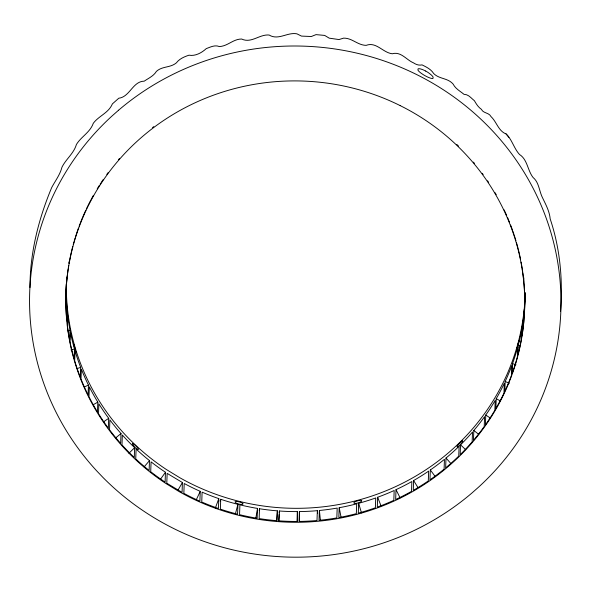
<?xml version="1.0" encoding="UTF-8"?>
<svg xmlns="http://www.w3.org/2000/svg" width="591" height="591" viewBox="0 0 591 591"><rect width="100%" height="100%" fill="white"/><g stroke="black" fill="none" stroke-linecap="round" stroke-linejoin="round"><path stroke-width="0.89" d="M66.79 277.149L66.244 287.344A229.463 220.679 2.1 0 0 65.86 298.891L65.874 301.757L66.222 289.043A229.463 220.679 2.1 0 1 66.325 283.65M69.125 261.636L69.058 263.423L69.568 260.601A229.463 220.679 2.1 0 1 72.028 249.299L72.745 246.513M70.011 330.221L69.649 340.069L69.125 337.239A229.463 220.679 2.1 0 1 67.418 325.804L67.455 313.104L67.78 315.956A229.463 220.679 2.1 0 0 69.487 327.392L70.011 330.221L67.322 330.701M74.488 349L74.126 358.84L73.35 356.07A229.463 220.679 2.1 0 1 70.61 344.819L70.034 341.997L70.395 332.157L70.972 334.971A229.463 220.679 2.1 0 0 73.712 346.23L74.488 349L70.979 349.938M80.649 367.329L80.287 377.176L79.26 374.48A229.463 220.679 2.1 0 1 75.515 363.495L74.68 360.739L75.042 350.891L75.877 353.647A229.463 220.679 2.1 0 0 79.622 364.64L80.649 367.329L77.236 368.562M88.451 385.088L88.089 394.928L86.818 392.335A229.463 220.679 2.1 0 1 82.09 381.697L81.011 379.023L81.373 369.176L82.452 371.85A229.463 220.679 2.1 0 0 87.18 382.488L88.451 385.088L84.336 386.972M97.825 402.124L97.463 411.971L95.964 409.482A229.463 220.679 2.1 0 1 90.29 399.287L88.975 396.709L89.337 386.861L90.652 389.439A229.463 220.679 2.1 0 0 96.326 399.634L97.825 402.124L93.119 404.791M108.7 418.31L108.338 428.157L106.624 425.808A229.463 220.679 2.1 0 1 100.049 416.123L98.505 413.663L98.867 403.816L100.411 406.276A229.463 220.679 2.1 0 0 106.986 415.961L108.7 418.31L103.514 421.878M121.007 433.535L120.645 443.376L118.717 441.182A229.463 220.679 2.1 0 1 111.293 432.08L109.534 429.76L109.896 419.913L111.655 422.233A229.463 220.679 2.1 0 0 119.079 431.334L121.007 433.535L115.474 438.094M134.637 447.668L134.275 457.515L132.162 455.484A229.463 220.679 2.1 0 1 123.94 447.04L121.975 444.875L122.337 435.028L124.302 437.192A229.463 220.679 2.1 0 0 132.517 445.636L134.637 447.668L128.904 453.297M149.493 460.611L149.131 470.458L146.841 468.611A229.463 220.679 2.1 0 1 137.888 460.884L135.738 458.889L136.1 449.042L138.25 451.036A229.463 220.679 2.1 0 0 147.203 458.764L149.493 460.611L144.101 466.927M165.465 472.261L165.103 482.108L162.651 480.461A229.463 220.679 2.1 0 1 153.039 473.509L150.712 471.707L151.074 461.859L153.401 463.662A229.463 220.679 2.1 0 0 163.013 470.613L165.465 472.261L160.663 479.005M182.427 482.529L182.065 492.377L166.788 483.216L167.15 473.376L182.427 482.529L177.795 490.449M200.246 491.343L199.884 501.19L197.18 499.979A229.463 220.679 2.1 0 1 186.46 494.733L183.845 493.345L184.207 483.497L186.822 484.886A229.463 220.679 2.1 0 0 197.542 490.131L200.246 491.343L196.352 499.617M218.796 498.627L218.434 508.474L215.626 507.492A229.463 220.679 2.1 0 1 204.479 503.17L201.745 502.003L202.107 492.155L204.841 493.322A229.463 220.679 2.1 0 0 215.988 497.644L218.796 498.627L215.353 508.061M220.724 499.284L220.362 509.132L223.184 510.063A229.463 220.679 2.1 0 0 234.686 513.439L237.567 514.177L237.929 504.33L235.048 503.591A229.463 220.679 2.1 0 1 223.546 500.215L220.724 499.284L220.096 500.998M257.506 508.415L257.144 518.263L254.204 517.76A229.463 220.679 2.1 0 1 242.443 515.367L239.547 514.672L239.909 504.825L242.805 505.519A229.463 220.679 2.1 0 0 254.566 507.92L257.506 508.415L255.822 518.285M259.523 508.74L259.161 518.588L262.108 519.031A229.463 220.679 2.1 0 0 274.032 520.435L277.009 520.686L277.364 510.838L274.394 510.594A229.463 220.679 2.1 0 1 262.47 509.183L259.523 508.74L259.213 510.535M279.403 510.993L279.048 520.841L282.018 521.04A229.463 220.679 2.1 0 0 294.03 521.439L297.007 521.439L297.369 511.592L294.384 511.592A229.463 220.679 2.1 0 1 282.38 511.193L279.403 510.993L279.262 512.811M299.415 511.577L299.053 521.425L302.038 521.373A229.463 220.679 2.1 0 0 314.028 520.76L316.998 520.508L317.36 510.668L314.39 510.92A229.463 220.679 2.1 0 1 302.4 511.525L299.415 511.577L299.541 521.587M319.391 510.476L319.037 520.324L321.999 520.021A229.463 220.679 2.1 0 0 333.893 518.41L336.826 517.908L337.188 508.068L334.247 508.563A229.463 220.679 2.1 0 1 322.361 510.173L319.391 510.476L320.425 520.442M339.197 507.706L338.835 517.553L341.761 517.007A229.463 220.679 2.1 0 0 353.455 514.399L356.336 513.66L356.698 503.813L353.817 504.559A229.463 220.679 2.1 0 1 342.123 507.159L339.197 507.706L341.125 517.546M358.663 503.288L358.301 513.136L361.167 512.338A229.463 220.679 2.1 0 0 372.581 508.77L375.381 507.787L375.743 497.94L372.943 498.922A229.463 220.679 2.1 0 1 361.529 502.498L358.663 503.288L361.478 512.929M377.649 497.253L377.294 507.1L380.072 506.066A229.463 220.679 2.1 0 0 391.116 501.552L393.813 500.341L394.175 490.493L391.478 491.705A229.463 220.679 2.1 0 1 380.434 496.218L377.649 497.253L380.996 505.77M396.014 489.643L395.66 499.491L398.334 498.235A229.463 220.679 2.1 0 0 408.92 492.805L411.499 491.372L411.861 481.525L409.282 482.958A229.463 220.679 2.1 0 1 398.696 488.388L396.014 489.643L400.114 497.858M413.619 480.527L413.257 490.375L415.813 488.89A229.463 220.679 2.1 0 0 425.86 482.596L428.298 480.948L428.66 471.108L426.222 472.748A229.463 220.679 2.1 0 1 416.167 479.05L413.619 480.527L417.963 487.582M430.322 469.963L429.96 479.811L432.368 478.119A229.463 220.679 2.1 0 0 441.809 471.005L444.092 469.165L444.454 459.318L442.171 461.157A229.463 220.679 2.1 0 1 432.73 468.279L430.322 469.963L435.109 476.39M445.998 458.04L445.644 467.887L447.882 466.003A229.463 220.679 2.1 0 0 456.644 458.121L458.749 456.089L459.111 446.242L457.006 448.273A229.463 220.679 2.1 0 1 448.244 456.156L445.998 458.04L450.756 463.374M460.537 444.838L460.175 454.686L462.243 452.625A229.463 220.679 2.1 0 0 470.251 444.033L472.157 441.839L472.519 431.991L470.613 434.186A229.463 220.679 2.1 0 1 462.598 442.777L460.537 444.838L465.76 449.758M473.819 430.47L473.457 440.317L475.327 438.086A229.463 220.679 2.1 0 0 482.522 428.859L484.228 426.51L484.59 416.662L482.884 419.012A229.463 220.679 2.1 0 1 475.689 428.246L473.819 430.47L478.754 434.378M485.743 415.045L485.381 424.892L487.036 422.513A229.463 220.679 2.1 0 0 493.374 412.71L494.859 410.228L495.214 400.38L493.736 402.863A229.463 220.679 2.1 0 1 487.398 412.666L485.743 415.045L490.264 418.022M496.218 398.666L495.856 408.514L497.297 406.002A229.463 220.679 2.1 0 0 502.712 395.704L503.968 393.111L504.33 383.263L503.074 385.864A229.463 220.679 2.1 0 1 497.659 396.155L496.218 398.666L500.193 400.824M505.172 381.468L504.81 391.316L506.014 388.701A229.463 220.679 2.1 0 0 510.476 377.981L511.488 375.285L511.85 365.437L510.838 368.134A229.463 220.679 2.1 0 1 506.376 378.853L505.172 381.468L509.324 383.293M512.53 363.583L512.168 373.431L513.128 370.72A229.463 220.679 2.1 0 0 516.6 359.668L517.369 356.898L517.731 347.05L516.962 349.82A229.463 220.679 2.1 0 1 513.49 360.872L512.53 363.583L515.973 364.758M518.233 345.151L517.871 354.999L518.588 352.214A229.463 220.679 2.1 0 0 521.048 340.911L521.912 328.241L521.402 331.063A229.463 220.679 2.1 0 1 518.942 342.366L518.233 345.151L519.999 345.587M523.818 277.829L523.922 282.661M524.919 292.412L524.719 297.783L524.66 294.916A229.463 220.679 2.1 0 0 524.572 292.604M525.007 292.589L524.756 302.614A229.463 220.679 2.1 0 1 524.372 314.161L524.173 317.027L524.734 304.313A229.463 220.679 2.1 0 0 525.111 293.542M276.581 520.819L277.364 510.838M278.62 520.974L279.122 514.621M66.598 282.52L66.849 279.661A229.463 220.679 2.1 0 1 68.157 268.957M560.527 311.331C562.994 280.267 560.113 248.427 550.191 218.943C549.497 211.223 545.796 204.597 542.575 197.867C539.147 191.27 539.155 182.464 533.082 177.499C527.534 170.467 527.475 159.4 519.467 154.458C513.897 148.26 512.175 139.868 506.206 133.98C498.457 131.187 496.654 121.849 491.077 116.678C488.942 112.364 483.46 113.605 481.303 109.254C478.193 107.082 476.257 103.942 474.41 100.729C471.153 98.217 468.515 94.287 464.024 94.338C460.13 91.14 455.454 88.761 453.105 84.048C447.771 77.864 439.541 79.275 433.772 73.639C431.046 69.258 426.51 67.086 422.04 64.892C418.871 65.608 416.094 64.582 413.464 62.838C406.401 59.935 400.986 51.218 392.254 53.774C382.842 52.651 376.275 41.466 366.132 45.367C357.562 45.189 352.199 37.964 343.615 38.134L338.968 39.56L329.209 38.156L324.681 35.423L316.03 34.625L311.324 36.509L301.469 36.095L296.911 33.827C287.403 31.966 278.354 40.683 269.127 35.032C259.501 34.079 251.308 43.69 241.638 39.021C233.127 38.999 227.823 46.179 219.372 46.563C214.873 44.657 210.418 47.088 206.229 48.639C201.767 52.798 195.237 56.389 188.994 55.185C184.252 56.751 179.45 58.768 176.325 62.905C170.171 67.987 162.34 65.978 156.423 71.371C153.571 76.076 148.548 78.197 144.204 81.174C132.746 81.292 129.843 96.924 118.798 98.217L112.416 103.868C108.574 113.014 98.852 115.821 93.312 123.26C90.083 132.414 81.203 136.61 76.424 144.47C73.749 153.579 65.926 159.053 61.937 167.268C60.023 174.818 55.199 180.912 51.698 187.561C38.518 219.135 29.919 252.985 29.993 287.536M68.275 268.196L68.733 265.366M235.358 514.022L237.929 504.33M73.247 244.608L74.008 241.837M77.731 230.106L78.448 228.074M79.128 226.22L79.881 224.196M84.905 212.154L85.806 210.189M86.648 208.401L87.586 206.451M106.816 174.411L108.094 172.646M118.451 159.673L119.412 158.573M456.865 144.5L458.453 146.021M506.029 133.891L508.836 137.319M482.271 173.348L483.135 174.522M508.792 220.48L509.605 222.489M510.58 225.001L511.355 227.025A229.463 220.679 2.1 0 1 512.67 230.667M515.308 238.705L515.936 240.773M516.482 242.665L517.265 245.435A229.463 220.679 2.1 0 1 518.056 248.427M520.582 259.508L520.006 256.693A229.463 220.679 2.1 0 0 519.334 253.679M521.092 262.145L521.491 264.266A229.463 220.679 2.1 0 1 522.126 268.07M523.523 278.56L523.198 275.709A229.463 220.679 2.1 0 0 522.806 272.65M317.36 510.668L317.64 513.38M297.369 511.592L297.495 521.602M425.697 71.06A8.946 2.179 29.8 0 0 422.698 69.657L420.903 69.036A8.946 2.209 28.8 0 0 418.029 68.903L417.977 70.174A8.946 2.209 28.8 0 0 420.755 72.922L422.521 74.171A8.946 2.179 29.8 0 0 425.513 75.951A8.946 2.157 30.8 0 0 428.482 77.406L430.248 78.078A8.946 2.15 31.8 0 0 433.04 78.352L433.092 77.081A8.946 2.15 31.8 0 0 431.142 74.835L428.66 72.885A8.946 2.165 30.8 0 0 425.697 71.053M66.48 279.809A229.463 220.679 2.1 0 1 66.606 277.497M525.111 295.648A229.463 220.679 2.1 0 1 179.959 477.816L166.426 469.542A229.463 220.679 2.1 0 1 66.355 284.227M66.465 279.602A229.463 220.679 2.1 0 1 66.524 278.065M74.222 241.098A229.463 220.679 2.1 0 1 75.101 238.136M75.33 237.397A229.463 220.679 2.1 0 1 76.261 234.45M76.505 233.718A229.463 220.679 2.1 0 1 77.487 230.785M80.14 223.524A229.463 220.679 2.1 0 1 84.602 212.812M87.896 205.801A229.463 220.679 2.1 0 1 89.293 203.031M89.647 202.336A229.463 220.679 2.1 0 1 91.088 199.588M91.45 198.908A229.463 220.679 2.1 0 1 93.319 195.503M97.242 188.795A229.463 220.679 2.1 0 1 99.295 185.493M100.13 184.185A229.463 220.679 2.1 0 1 100.98 182.878M101.408 182.227A229.463 220.679 2.1 0 1 103.137 179.642M152.537 127.597A229.463 220.679 2.1 0 1 153.793 126.644M473.421 162.119A229.463 220.679 2.1 0 1 474.425 163.315M487.568 180.824A229.463 220.679 2.1 0 1 488.432 182.124M495.051 192.696A229.463 220.679 2.1 0 1 496.218 194.712M504.13 209.879A229.463 220.679 2.1 0 1 505.113 211.992M505.438 212.694A229.463 220.679 2.1 0 1 506.701 215.53M507.625 217.665A229.463 220.679 2.1 0 1 508.526 219.808M512.922 231.399A229.463 220.679 2.1 0 1 513.919 234.332M514.163 235.063A229.463 220.679 2.1 0 1 515.101 238.01M518.248 249.173A229.463 220.679 2.1 0 1 519.164 252.926M522.245 268.831A229.463 220.679 2.1 0 1 522.695 271.882M523.988 283.377A229.463 220.679 2.1 0 1 524.505 291.06M66.258 293.882L65.956 306.596A229.463 220.679 2.1 0 0 66.62 318.135L66.894 320.994L66.982 308.288A229.463 220.679 2.1 0 1 66.318 296.748L66.258 293.882M522.245 326.298L521.883 336.146L522.341 333.309A229.463 220.679 2.1 0 0 523.766 321.844L524.38 309.137L524.128 311.996A229.463 220.679 2.1 0 1 522.703 323.462L522.245 326.298M519.024 340.645L517.022 348.446L519.024 340.645M73.786 344.324L75.914 352.273L73.786 344.324M462.716 441.078L462.317 442.016A4.085 0.746 -47.2 0 1 459.85 445.03A4.093 0.761 -46.2 0 1 457.375 446.877L457.006 446.693L457.412 445.754A4.093 0.761 -46.2 0 1 459.931 442.785A4.085 0.746 -47.2 0 1 462.361 440.901L462.716 441.078M361.67 500.828L361.123 501.537A4.085 1.064 -16.8 0 1 357.703 503.037A4.093 1.071 -15.7 0 1 354.305 503.362L353.795 502.934L354.341 502.239A4.093 1.071 -15.7 0 1 357.784 500.799A4.085 1.064 -16.8 0 1 361.16 500.422L361.67 500.828M132.613 443.73L132.886 444.875A4.093 0.82 46 0 0 135.383 447.845A4.085 0.835 45 0 0 137.954 449.648L138.375 449.455L137.999 448.525A4.085 0.835 45 0 0 135.465 445.607A4.093 0.82 46 0 0 132.931 443.752L132.613 443.73M242.953 503.894L242.399 504.33A4.085 1.093 14.4 0 1 238.934 504.064A4.093 1.093 15.4 0 1 235.536 502.623L235.026 501.929L235.573 501.508A4.093 1.093 15.4 0 1 239.023 501.825A4.085 1.093 14.4 0 1 242.436 503.214L242.953 503.894M118.569 110.214L111.751 116.242A265.743 255.578 2.1 0 0 96.813 471.005L103.1 477.587A265.743 255.578 2.1 0 0 471.98 492.968L478.799 486.94A265.743 255.578 2.1 0 0 490.626 128.868A265.743 255.578 2.1 0 0 118.569 110.214M400.188 105.612L397.012 104.06A229.463 220.679 2.1 0 0 97.212 189.637A229.463 220.679 2.1 0 0 165.908 483.512L179.442 491.778A229.463 220.679 2.1 0 0 495.332 410.213A229.463 220.679 2.1 0 0 404.126 107.614L400.188 105.612"/></g></svg>
